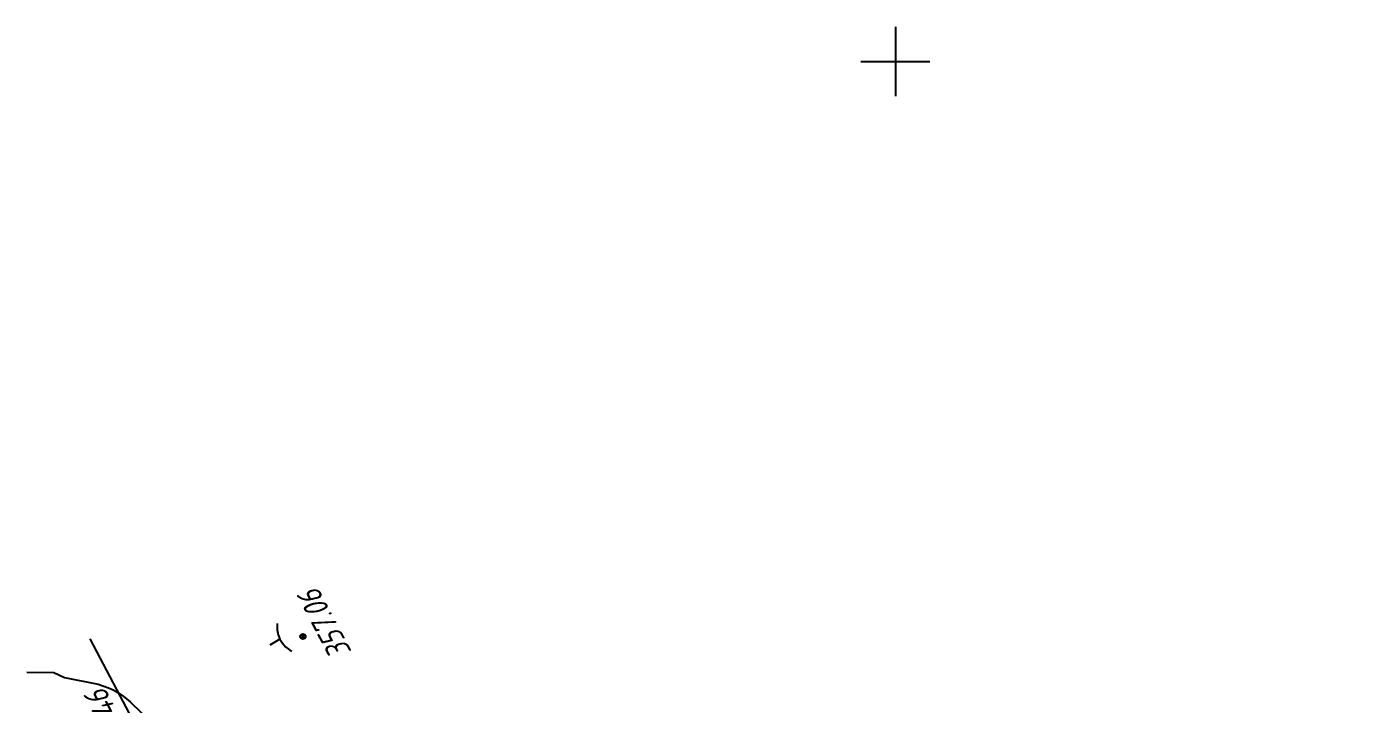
# Model space of a CAD drawing. Extents: x 1517348 to 1518464, y 2188576 to 2190606.
# Drawn here: x 1517449.2 to 1517682.8, y 2190488.5 to 2190606 of the extents above; entities that cross this region are included whole.
import ezdxf

# ---------------------------------------------------------------- set-up
doc = ezdxf.new("R2010")
doc.units = 0
for name, color, linetype, lineweight in [('ИИ_ГЕОСЕТКА_025', 3, 'Continuous', 25), ('ИИ_ОТМЕТКА_025', 7, 'Continuous', 25), ('ИИ_РЕЛЬЕФ_025', 34, 'Continuous', 25), ('ИИ_ТРАССА_ТРУБ_025', 7, 'Continuous', 25)]:
    doc.layers.add(name, color=color, linetype=linetype, lineweight=lineweight)
doc.styles.add('VNIPISIMPLEXCUR', font='simplex.shx', dxfattribs={"width": 0.8, "oblique": 15})

# ---------------------------------------------------------------- blocks, each defined once
blk = doc.blocks.new('PICKET')
at = {"color": 0, "linetype": 'Continuous', "lineweight": 25}
for p, q in [((-0.23, 0), (0.23, 0)), ((0, 0.23), (0, -0.23))]:
    blk.add_line(p, q, dxfattribs=at)
blk.add_circle((0, 0), 0.23, dxfattribs=at)
at = {"color": 0, "linetype": 'Continuous', "style": 'VNIPISIMPLEXCUR', "oblique": 15, "width": 0.8}
blk.add_attdef('OTMETKA', (1.25, 0.3), '', height=2, dxfattribs=at)
at = {"color": 8, "linetype": 'Continuous', "style": 'VNIPISIMPLEXCUR', "oblique": 15, "width": 0.8, "flags": 1}
blk.add_attdef('NOMER', (1.25, -2.7), '', height=2, dxfattribs=at)
blk = doc.blocks.new('ИИ053296')
at = {"color": 0, "linetype": 'Continuous', "lineweight": 25}
blk.add_lwpolyline([(0, 0), (1, 0)], dxfattribs=at)
blk = doc.blocks.new('ИИ05012')
at = {"color": 0, "linetype": 'Continuous', "lineweight": 25, "flags": 128}
for points in [[(0, 3), (0, -3)], [(-3, 0), (3, 0)]]:
    blk.add_lwpolyline(points, dxfattribs=at)

msp = doc.modelspace()

# ---------------------------------------------------------------- linework, layer by layer
at = {"layer": 'ИИ_РЕЛЬЕФ_025'}
for points, elevation in [([(1517492.656, 2190502.485), (1517492.628, 2190502.275), (1517492.626, 2190501.361), (1517492.804, 2190500.494), (1517493.078, 2190499.741), (1517493.553, 2190499.063), (1517494.109, 2190498.422), (1517494.791, 2190497.905), (1517495.186, 2190497.683)], 357), ([(1517449.175, 2190494.008), (1517453.829, 2190493.953), (1517455.725, 2190493.093), (1517461.536, 2190491.921), (1517462.364, 2190491.662), (1517463.323, 2190491.304), (1517464.162, 2190490.932), (1517464.987, 2190490.472), (1517465.903, 2190489.853), (1517467.107, 2190488.868), (1517469.102, 2190486.938), (1517473.269, 2190482.645), (1517477.163, 2190477.246), (1517477.77, 2190476.533), (1517478.412, 2190475.862), (1517479.097, 2190475.24), (1517479.833, 2190474.671), (1517480.613, 2190474.153), (1517482.271, 2190473.231), (1517499.075, 2190465.694), (1517501.383, 2190464.955), (1517514.037, 2190461.898)], 356.5)]:
    msp.add_lwpolyline(points, dxfattribs=dict(at, elevation=elevation))
at = {"layer": 'ИИ_ТРАССА_ТРУБ_025', "color": 34}
msp.add_lwpolyline([(1517809.905, 2189835.887), (1517460.164, 2190499.797)], dxfattribs=at)

# ---------------------------------------------------------------- block references
at = {"layer": 'ИИ_ГЕОСЕТКА_025', "xscale": 2, "yscale": 2, "zscale": 2}
msp.add_blockref('ИИ05012', (1517600, 2190600), dxfattribs=at)
at = {"layer": 'ИИ_ОТМЕТКА_025'}
ref = msp.add_blockref('PICKET', (1517497.114, 2190500.205, 357.06), dxfattribs=dict(at, xscale=2, yscale=2, zscale=2, rotation=117.7797222222222))
ref.add_attrib('OTMETKA', '357.06', (1517505.668, 2190497.545, 357.06), dxfattribs={"layer": '0', "color": 0, "linetype": 'Continuous', "height": 4, "rotation": 117.77972, "style": 'VNIPISIMPLEXCUR', "oblique": 15, "width": 0.8})
ref = msp.add_blockref('PICKET', (1517470.483, 2190480.208, 356.46), dxfattribs=dict(at, xscale=2, yscale=2, zscale=2, rotation=117.7797222222222))
ref.add_attrib('OTMETKA', '356.46', (1517468.795, 2190479.91, 356.46), dxfattribs={"layer": '0', "color": 0, "linetype": 'Continuous', "height": 4, "rotation": 117.77972, "style": 'VNIPISIMPLEXCUR', "oblique": 15, "width": 0.8})
at = {"layer": 'ИИ_РЕЛЬЕФ_025', "xscale": 2, "yscale": 2, "zscale": 2, "rotation": 212.4731799791583}
msp.add_blockref('ИИ053296', (1517493.078, 2190499.741, 357), dxfattribs=at)

doc.saveas('drawing.dxf')
